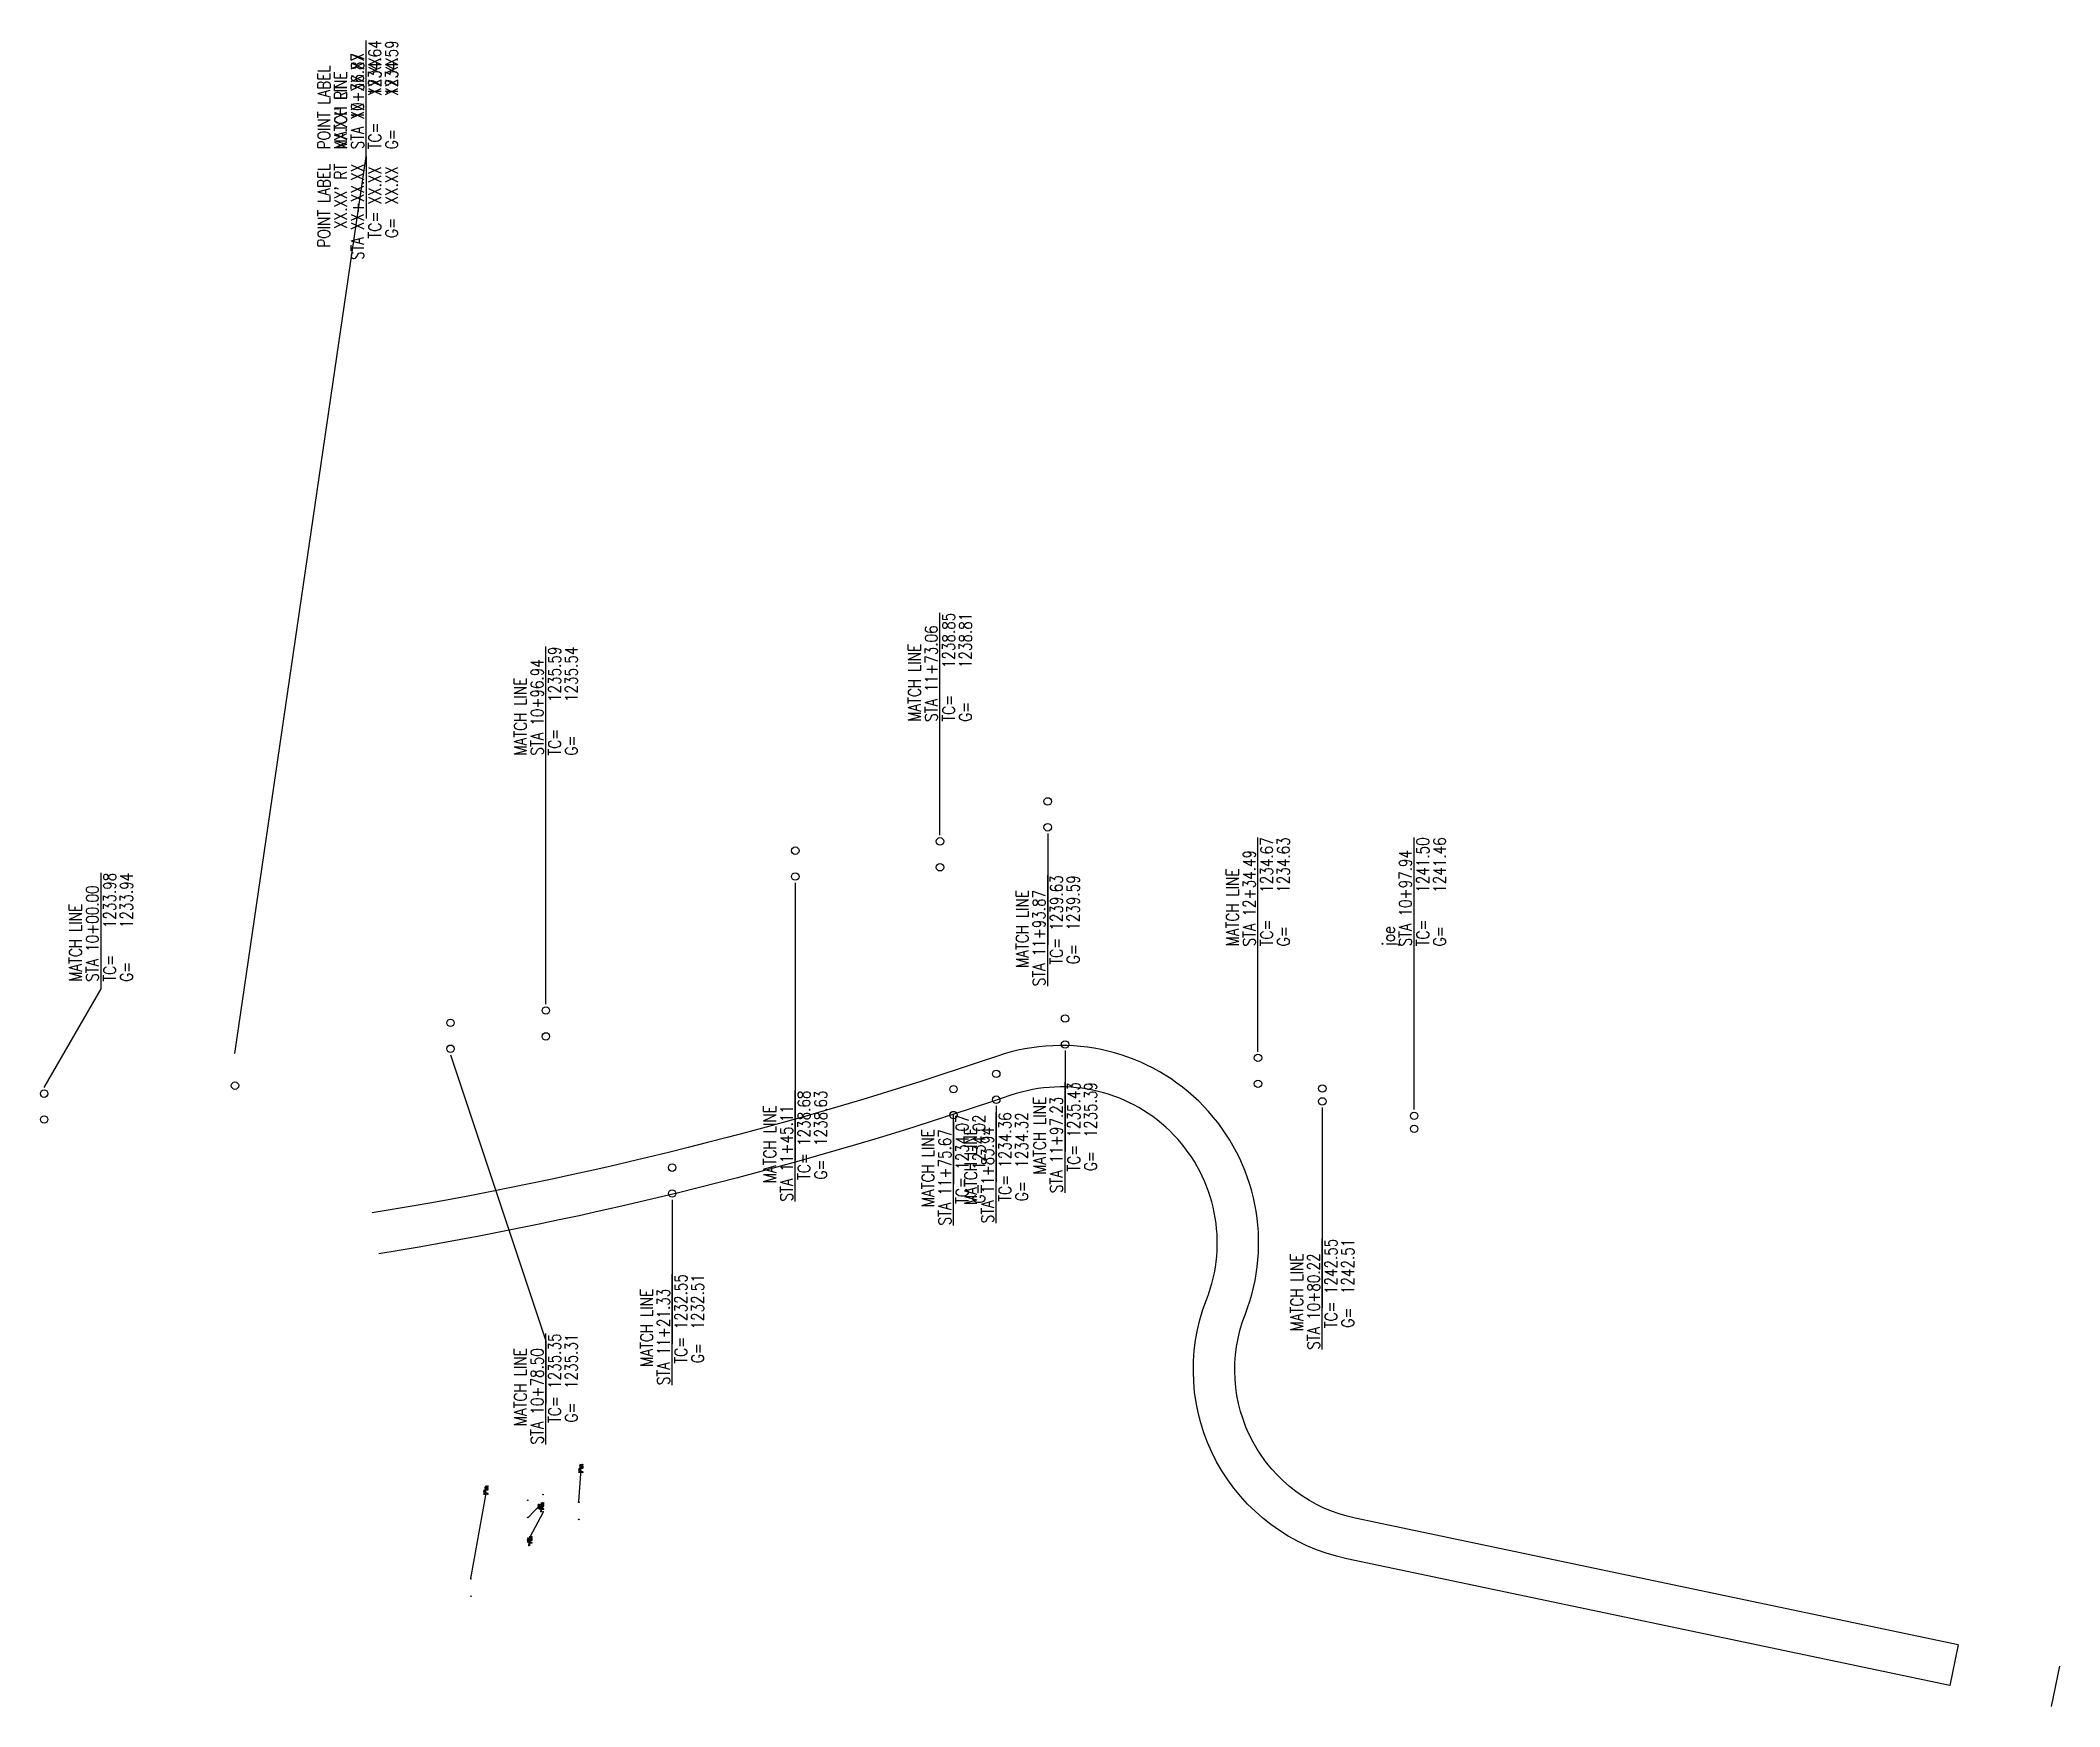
# Model space of a CAD drawing. Header units: inches. Extents: x -12 to 378, y 47 to 369.
import ezdxf
from ezdxf.enums import TextEntityAlignment as Align

# ---------------------------------------------------------------- set-up
doc = ezdxf.new("R2010")
doc.units = ezdxf.units.IN
doc.header["$MEASUREMENT"] = 0
doc.styles.add('L100', font='simplex.shx', dxfattribs={"width": 0.8, "height": 1})

# ---------------------------------------------------------------- blocks, each defined once
blk = doc.blocks.new('proflblt')
blk.add_line((0, 0), (0, 5))
at = {"style": 'L100', "width": 0.8}
for tag, p in [('E', (0.2, 4.89)), ('D', (0.2, 0.58))]:
    blk.add_attdef(tag, text='', height=1, rotation=90, dxfattribs=at).set_placement(p, align=Align.TOP_LEFT)
for tag, p in [('G', (2.55, 4.89)), ('A', (-2.9, 0.58)), ('B', (-1.55, 0.58)), ('C', (-0.2, 0.58)), ('F', (2.55, 0.58))]:
    blk.add_attdef(tag, p, '', height=1, rotation=90, dxfattribs=at)
blk = doc.blocks.new('proflblb')
blk.add_line((0, 0), (0, -5))
at = {"style": 'L100', "width": 0.8}
for tag, p in [('A', (-2.9, -0.58)), ('B', (-1.55, -0.58)), ('C', (-0.2, -0.58))]:
    blk.add_attdef(tag, text='', height=1, rotation=90, dxfattribs=at).set_placement(p, align=Align.RIGHT)
for tag, p in [('G', (2.55, -3.86)), ('F', (2.55, -6.56))]:
    blk.add_attdef(tag, p, '', height=1, rotation=90, dxfattribs=at)
for tag, p in [('E', (0.2, -3.86)), ('D', (0.2, -6.6))]:
    blk.add_attdef(tag, text='', height=1, rotation=90, dxfattribs=at).set_placement(p, align=Align.TOP_LEFT)
blk = doc.blocks.new('proflbld')
for name in ['proflblt', 'proflblb']:
    blk.add_blockref(name, (0, 0)).add_auto_attribs({'A': 'POINT LABEL', 'B': "XX.XX' RT", 'C': 'STA XX+XX.XX', 'D': 'TC=', 'E': 'XX.XX', 'F': 'G=', 'G': 'XX.XX'})

msp = doc.modelspace()

# ---------------------------------------------------------------- linework, layer by layer
for p, q in [((25.34, 173.31), (50.68, 346.62)), ((161.53, 215.5), (161.53, 236.03)), ((85.4, 182.82), (85.4, 229.5)), ((182.34, 215.82), (182.34, 206.32)), ((133.58, 206.31), (133.58, 164.73)), ((222.96, 173.67), (222.96, 192.64)), ((253.12, 162.47), (253.12, 192.64)), ((-11.53, 166.77), (-0.54, 185.8)), ((66.97, 173.04), (85.4, 117.79)), ((185.7, 173.87), (185.7, 166.36)), ((164.14, 160.22), (164.14, 160.1)), ((172.4, 163.19), (172.4, 160.52)), ((235.39, 162.86), (235.39, 136.1)), ((109.8, 145.07), (109.8, 129.26)), ((91.77, 86.73), (92.14, 92.21)), ((70.93, 71.88), (73.81, 88.02)), ((81.9, 83.6), (84.55, 86.38)), ((84.86, 84.69), (82.27, 79.85)), ((358.24, 59.08), (356.6, 51.25)), ((377.82, 54.97), (376.18, 47.14))]:
    msp.add_line(p, q)
for points in [[(358.24, 59.08), (241.76, 83.53, -0.463481), (220.48, 122.85, 0.63829), (172.61, 172.81, -0.041876), (51.86, 142.52, 4.28891)], [(356.6, 51.25), (240.11, 75.7, -0.463481), (213.03, 125.76, 0.63829), (175.2, 165.24, -0.041876), (53.15, 134.62, -0.041876)]]:
    msp.add_lwpolyline(points, format="xyb")
for centre, radius in [((182.34, 222.02), 0.72), ((161.53, 214.3), 0.72), ((182.34, 217.02), 0.72), ((133.58, 212.51), 0.72), ((133.58, 207.51), 0.72), ((161.53, 209.3), 0.72), ((66.97, 179.24), 0.72), ((85.4, 181.62), 0.72), ((185.7, 180.07), 0.72), ((85.4, 176.62), 0.72), ((185.7, 175.07), 0.72), ((66.97, 174.24), 0.72), ((222.96, 172.47), 0.72), ((25.34, 167.11), 0.72), ((172.4, 169.39), 0.72), ((222.96, 167.47), 0.72), ((-11.53, 165.57), 0.72), ((164.14, 166.42), 0.72), ((172.4, 164.39), 0.72), ((235.39, 166.56), 0.72), ((235.39, 164.06), 0.72), ((-11.53, 160.57), 0.72), ((164.14, 161.42), 0.72), ((253.12, 161.27), 0.72), ((253.12, 158.77), 0.72), ((109.8, 151.27), 0.72), ((109.8, 146.27), 0.72), ((81.9, 87.02), 0.054), ((84.86, 88.11), 0.054), ((91.77, 86.64), 0.054), ((81.9, 83.69), 0.054), ((84.86, 84.78), 0.054), ((91.77, 83.31), 0.054), ((70.93, 71.79), 0.054), ((70.93, 68.46), 0.054)]:
    msp.add_circle(centre, radius)

# ---------------------------------------------------------------- block references
for name, p, xscale, yscale, zscale, values in [('proflblt', (50.68, 346.62), 2.4, 2.4, 2.4, {'B': 'MATCH LINE', 'C': '%%uSTA 10+36.87', 'D': '%%oTC=', 'E': '%%o1234.64', 'F': 'G=', 'G': '1234.59'}), ('proflblt', (161.53, 236.03), 2.4, 2.4, 2.4, {'B': 'MATCH LINE', 'C': '%%uSTA 11+73.06', 'D': '%%oTC=', 'E': '%%o1238.85', 'F': 'G=', 'G': '1238.81'}), ('proflblt', (85.4, 229.5), 2.4, 2.4, 2.4, {'B': 'MATCH LINE', 'C': '%%uSTA 10+96.94', 'D': '%%oTC=', 'E': '%%o1235.59', 'F': 'G=', 'G': '1235.54'}), ('proflblt', (222.96, 192.64), 2.4, 2.4, 2.4, {'B': 'MATCH LINE', 'C': '%%uSTA 12+34.49', 'D': '%%oTC=', 'E': '%%o1234.67', 'F': 'G=', 'G': '1234.63'}), ('proflblt', (253.12, 192.64), 2.4, 2.4, 2.4, {'B': 'joe', 'C': '%%uSTA 10+97.94', 'D': '%%oTC=', 'E': '%%o1241.50', 'F': 'G=', 'G': '1241.46'}), ('proflblt', (-0.54, 185.8), 2.4, 2.4, 2.4, {'B': 'MATCH LINE', 'C': '%%uSTA 10+00.00', 'D': '%%oTC=', 'E': '%%o1233.98', 'F': 'G=', 'G': '1233.94'}), ('proflblb', (182.34, 206.32), 2.4, 2.4, 2.4, {'B': 'MATCH LINE', 'C': '%%uSTA 11+93.87', 'D': '%%oTC=', 'E': '%%o1239.63', 'F': 'G=', 'G': '1239.59'}), ('proflblb', (185.7, 166.36), 2.4, 2.4, 2.4, {'B': 'MATCH LINE', 'C': '%%uSTA 11+97.23', 'D': '%%oTC=', 'E': '%%o1235.43', 'F': 'G=', 'G': '1235.39'}), ('proflblb', (133.58, 164.73), 2.4, 2.4, 2.4, {'B': 'MATCH LINE', 'C': '%%uSTA 11+45.11', 'D': '%%oTC=', 'E': '%%o1238.68', 'F': 'G=', 'G': '1238.63'}), ('proflblb', (164.14, 160.1), 2.4, 2.4, 2.4, {'B': 'MATCH LINE', 'C': '%%uSTA 11+75.67', 'D': '%%oTC=', 'E': '%%o1234.07', 'F': 'G=', 'G': '1234.02'}), ('proflblb', (172.4, 160.52), 2.4, 2.4, 2.4, {'B': 'MATCH LINE', 'C': '%%uSTA 11+83.94', 'D': '%%oTC=', 'E': '%%o1234.36', 'F': 'G=', 'G': '1234.32'}), ('proflblb', (235.39, 136.1), 2.4, 2.4, 2.4, {'B': 'MATCH LINE', 'C': '%%uSTA 10+80.22', 'D': '%%oTC=', 'E': '%%o1242.55', 'F': 'G=', 'G': '1242.51'}), ('proflblb', (109.8, 129.26), 2.4, 2.4, 2.4, {'B': 'MATCH LINE', 'C': '%%uSTA 11+21.33', 'D': '%%oTC=', 'E': '%%o1232.55', 'F': 'G=', 'G': '1232.51'}), ('proflblb', (85.4, 117.79), 2.4, 2.4, 2.4, {'B': 'MATCH LINE', 'C': '%%uSTA 10+78.50', 'D': '%%oTC=', 'E': '%%o1235.35', 'F': 'G=', 'G': '1235.31'}), ('proflblt', (92.14, 92.21), 0.18, 0.18, 0.18, {'B': 'Hot Dog', 'C': '%%uSTA 10+41.58', 'D': '%%oTC=', 'E': '%%o1235.51', 'F': 'G=', 'G': '1235.49'}), ('proflblt', (73.81, 88.02), 0.18, 0.18, 0.18, {'B': 'Hot Dog', 'C': '%%uSTA 10+20.74', 'D': '%%oTC=', 'E': '%%o1234.03', 'F': 'G=', 'G': '1234.00'}), ('proflblb', (84.55, 86.38), 0.18, 0.18, 0.18, {'A': 'Hot Dog', 'B': "23.00' RT", 'C': '%%uSTA 10+31.70', 'D': '%%oTC=', 'E': '%%o1235.55', 'F': 'G=', 'G': '1235.52'}), ('proflblb', (82.27, 79.85), 0.18, 0.18, 0.18, {'B': 'Hot Dog', 'C': '%%uSTA 10+34.67', 'D': '%%oTC=', 'E': '%%o1235.66', 'F': 'G=', 'G': '1235.63'})]:
    msp.add_blockref(name, p, dxfattribs=dict(xscale=xscale, yscale=yscale, zscale=zscale)).add_auto_attribs(values)
at = {"xscale": 2.4, "yscale": 2.4, "zscale": 2.4}
msp.add_blockref('proflbld', (50.68, 346.62), dxfattribs=at)

doc.saveas('drawing.dxf')
